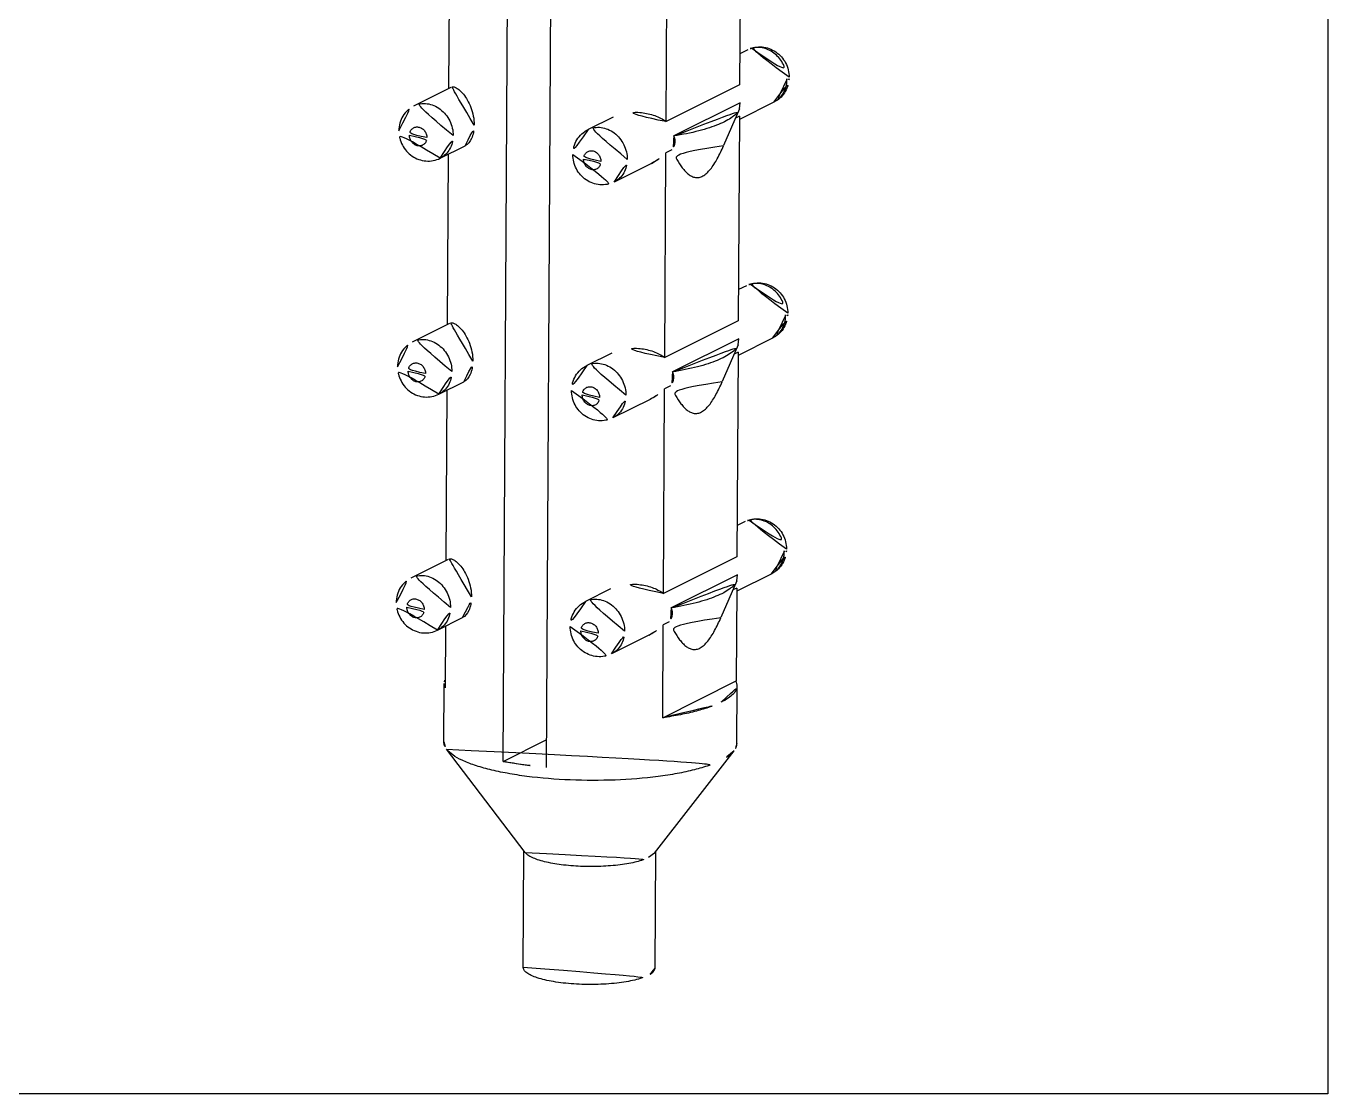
# Model space of a CAD drawing. Extents: x 16296675204 to 16296683393, y -37409618576 to -37409617244.
# Drawn here: x 16296675508.19 to 16296675534.85, y -37409617716.36 to -37409617694.49 of the extents above; entities that cross this region are included whole.
import ezdxf

# ---------------------------------------------------------------- set-up
doc = ezdxf.new("R2010")
doc.units = 0
doc.header["$LTSCALE"] = 10
doc.header["$MEASUREMENT"] = 0
doc.layers.get('0').update_dxf_attribs({"linetype": 'CONTINUOUS'})
doc.layers.add('02___PRT_ALL_AXES', color=7, linetype='CONTINUOUS')

msp = doc.modelspace()

# ---------------------------------------------------------------- linework, layer by layer
at = {"color": 7, "linetype": 'Continuous'}
for p, q in [((16296675517.961121, -37409617709.550987), (16296675518.12566, -37409617680.273857)), ((16296675518.85195, -37409617709.672691), (16296675519.016491, -37409617680.395554)), ((16296675522.816681, -37409617696.066643), (16296675521.460831, -37409617696.744377)), ((16296675522.80197, -37409617696.190086), (16296675522.47678, -37409617696.941467)), ((16296675522.801941, -37409617696.190262), (16296675522.816681, -37409617696.066643)), ((16296675522.801229, -37409617696.337227), (16296675522.720921, -37409617696.377373)), ((16296675521.414881, -37409617697.030197), (16296675521.2945, -37409617697.090378)), ((16296675522.78953, -37409617700.89785), (16296675521.43368, -37409617701.575577)), ((16296675522.77482, -37409617701.021309), (16296675522.449631, -37409617701.772682)), ((16296675522.77479, -37409617701.021477), (16296675522.78953, -37409617700.89785)), ((16296675522.77408, -37409617701.168442), (16296675522.693769, -37409617701.208588)), ((16296675521.38773, -37409617701.86142), (16296675521.267349, -37409617701.921593)), ((16296675522.762369, -37409617705.729057), (16296675521.406521, -37409617706.406792)), ((16296675522.747669, -37409617705.852524), (16296675522.42248, -37409617706.603897)), ((16296675522.747641, -37409617705.852676), (16296675522.762369, -37409617705.729057)), ((16296675522.746929, -37409617705.999649), (16296675522.666611, -37409617706.039787)), ((16296675521.36058, -37409617706.692627), (16296675521.2402, -37409617706.7528)), ((16296675516.75584, -37409617707.95694), (16296675516.775339, -37409617708.046219)), ((16296675521.229509, -37409617708.654694), (16296675522.73624, -37409617707.901543)), ((16296675522.755739, -37409617707.990822), (16296675522.73624, -37409617707.901543)), ((16296675517.961121, -37409617709.550987), (16296675518.85515, -37409617709.104111))]:
    msp.add_line(p, q, dxfattribs=at)
msp.add_lwpolyline([(16296675534.85187, -37409617716.359558), (16296675481.5355, -37409617716.359558), (16296675481.5355, -37409617634.019852), (16296675534.85187, -37409617634.019852)], close=True)
for centre, radius, start, end in [((16296675523.17157, -37409617695.378967), 0.447859, 105.0907784, 116.5407124), ((16296675523.14168, -37409617695.584587), 0.632541, 359.6900716, 3.3253834), ((16296675523.213409, -37409617695.538162), 0.604471, 354.7316924, 359.6765207), ((16296675523.144409, -37409617700.21019), 0.447859, 105.0907784, 116.5407124), ((16296675523.114531, -37409617700.415787), 0.632541, 359.6900716, 3.3253834), ((16296675523.18626, -37409617700.369377), 0.604471, 354.7316924, 359.6765207), ((16296675523.11726, -37409617705.041397), 0.447859, 105.0907784, 116.5407124), ((16296675523.087379, -37409617705.247009), 0.632541, 359.6900716, 3.3253834), ((16296675523.159109, -37409617705.200577), 0.604471, 354.7316924, 359.6765207)]:
    msp.add_arc(centre, radius, start, end, dxfattribs=at)
for points, knots in [([(16296675523.817869, -37409617695.54158), (16296675523.818159, -37409617695.490967), (16296675523.805969, -37409617695.38913), (16296675523.75161, -37409617695.245598), (16296675523.664511, -37409617695.119133), (16296675523.54974, -37409617695.017593), (16296675523.4137, -37409617694.947838), (16296675523.26465, -37409617694.915329), (16296675523.112619, -37409617694.923317), (16296675523.016251, -37409617694.95591), (16296675522.971451, -37409617694.97831)], [0, 0, 0, 0, 0.125412163, 0.251172451, 0.376846193, 0.502210914, 0.627115299, 0.751613101, 0.875868664, 1, 1, 1, 1]), ([(16296675523.05497, -37409617694.946564), (16296675523.09411, -37409617694.936012), (16296675523.176769, -37409617694.925323), (16296675523.302271, -37409617694.941643), (16296675523.424009, -37409617694.988777), (16296675523.573669, -37409617695.089653), (16296675523.717939, -37409617695.274223), (16296675523.76786, -37409617695.456444), (16296675523.773161, -37409617695.547897)], [0, 0, 0, 0, 0.114836293, 0.232872755, 0.355002748, 0.481207114, 0.740522847, 1, 1, 1, 1]), ([(16296675523.50798, -37409617696.051682), (16296675523.550699, -37409617696.030327), (16296675523.63096, -37409617695.976067), (16296675523.726049, -37409617695.866592), (16296675523.790569, -37409617695.73645), (16296675523.810921, -37409617695.641533), (16296675523.815331, -37409617695.593674)], [0, 0, 0, 0, 0.24938222, 0.499005027, 0.74905058, 1, 1, 1, 1]), ([(16296675523.77421, -37409617695.588013), (16296675523.773939, -37409617695.637207), (16296675523.761971, -37409617695.734222), (16296675523.708599, -37409617695.867943), (16296675523.623199, -37409617695.9785), (16296675523.548, -37409617696.031662), (16296675523.50798, -37409617696.051666)], [0, 0, 0, 0, 0.26305497, 0.516337838, 0.760764768, 1, 1, 1, 1]), ([(16296675515.82729, -37409617696.636627), (16296675515.827579, -37409617696.584221), (16296675515.84181, -37409617696.479134), (16296675515.90407, -37409617696.333237), (16296675516.00366, -37409617696.210091), (16296675516.09063, -37409617696.149803), (16296675516.13718, -37409617696.126534)], [0, 0, 0, 0, 0.250995241, 0.50113091, 0.750689667, 1, 1, 1, 1]), ([(16296675516.939951, -37409617696.736229), (16296675516.940241, -37409617696.684853), (16296675516.92804, -37409617696.580757), (16296675516.87472, -37409617696.432838), (16296675516.789709, -37409617696.300377), (16296675516.6786, -37409617696.192284), (16296675516.54854, -37409617696.11586), (16296675516.40798, -37409617696.076637), (16296675516.26652, -37409617696.077858), (16296675516.177691, -37409617696.106277), (16296675516.13719, -37409617696.126534)], [0, 0, 0, 0, 0.129451959, 0.261224906, 0.393027892, 0.522644409, 0.648310085, 0.769235401, 0.885888901, 1, 1, 1, 1]), ([(16296675521.460831, -37409617696.744377), (16296675521.631901, -37409617696.716507), (16296675521.87627, -37409617696.667976), (16296675522.17971, -37409617696.581062), (16296675522.36816, -37409617696.513168), (16296675522.526239, -37409617696.440369), (16296675522.65247, -37409617696.363312), (16296675522.745831, -37409617696.282608), (16296675522.788651, -37409617696.22081), (16296675522.80188, -37409617696.190262)], [0, 0, 0, 0, 0.349334638, 0.501144104, 0.635835368, 0.752632332, 0.851368115, 0.932906752, 1, 1, 1, 1]), ([(16296675516.401899, -37409617696.778381), (16296675516.40204, -37409617696.752739), (16296675516.39275, -37409617696.700684), (16296675516.35433, -37409617696.63237), (16296675516.296471, -37409617696.58152), (16296675516.226851, -37409617696.555992), (16296675516.15538, -37409617696.560928), (16296675516.094299, -37409617696.596893), (16296675516.05444, -37409617696.657051), (16296675516.0457, -37409617696.705231), (16296675516.045561, -37409617696.729713)], [0, 0, 0, 0, 0.13222119, 0.266287333, 0.39709956, 0.521213518, 0.638907507, 0.754510424, 0.873783701, 1, 1, 1, 1]), ([(16296675520.50329, -37409617697.223007), (16296675520.50358, -37409617697.171631), (16296675520.491381, -37409617697.067543), (16296675520.438061, -37409617696.919617), (16296675520.35305, -37409617696.787163), (16296675520.24194, -37409617696.679062), (16296675520.111879, -37409617696.602638), (16296675519.971319, -37409617696.563423), (16296675519.829861, -37409617696.564636), (16296675519.74103, -37409617696.593063), (16296675519.700529, -37409617696.613312)], [0, 0, 0, 0, 0.129451958, 0.261224906, 0.393027891, 0.522644409, 0.648310085, 0.769235401, 0.885888901, 1, 1, 1, 1]), ([(16296675516.673719, -37409617697.199898), (16296675516.62891, -37409617697.222298), (16296675516.532551, -37409617697.25489), (16296675516.380501, -37409617697.262878), (16296675516.23143, -37409617697.230362), (16296675516.095381, -37409617697.160591), (16296675515.98061, -37409617697.059029), (16296675515.89353, -37409617696.932564), (16296675515.83918, -37409617696.789047), (16296675515.827009, -37409617696.687233), (16296675515.82729, -37409617696.636627)], [0, 0, 0, 0, 0.124126653, 0.248392657, 0.372910641, 0.497833568, 0.623206885, 0.748876612, 0.874606125, 1, 1, 1, 1]), ([(16296675516.045561, -37409617696.729713), (16296675516.04542, -37409617696.755348), (16296675516.05471, -37409617696.807404), (16296675516.09314, -37409617696.875717), (16296675516.15099, -37409617696.926567), (16296675516.22061, -37409617696.952103), (16296675516.29208, -37409617696.947159), (16296675516.353161, -37409617696.911201), (16296675516.39303, -37409617696.851044), (16296675516.40176, -37409617696.802856), (16296675516.401899, -37409617696.778381)], [0, 0, 0, 0, 0.13222119, 0.266287333, 0.39709956, 0.521213518, 0.638907507, 0.754510424, 0.873783701, 1, 1, 1, 1]), ([(16296675516.67371, -37409617697.19989), (16296675516.713739, -37409617697.179878), (16296675516.78894, -37409617697.126717), (16296675516.87434, -37409617697.016159), (16296675516.92771, -37409617696.882439), (16296675516.939671, -37409617696.785439), (16296675516.939951, -37409617696.736229)], [0, 0, 0, 0, 0.239235232, 0.483662162, 0.73694503, 1, 1, 1, 1]), ([(16296675519.70052, -37409617696.613297), (16296675519.653971, -37409617696.636574), (16296675519.566999, -37409617696.696869), (16296675519.467409, -37409617696.820007), (16296675519.405149, -37409617696.965912), (16296675519.390921, -37409617697.070999), (16296675519.390631, -37409617697.123413)], [0, 0, 0, 0, 0.249297278, 0.498857891, 0.749003889, 1, 1, 1, 1]), ([(16296675521.460831, -37409617696.744377), (16296675521.47002, -37409617696.763847), (16296675521.484751, -37409617696.806877), (16296675521.48757, -37409617696.879768), (16296675521.464319, -37409617696.958008), (16296675521.43342, -37409617697.006523), (16296675521.414881, -37409617697.030197)], [0, 0, 0, 0, 0.211465199, 0.441327156, 0.704593952, 1, 1, 1, 1]), ([(16296675519.96524, -37409617697.26516), (16296675519.96538, -37409617697.239517), (16296675519.956091, -37409617697.187462), (16296675519.917669, -37409617697.119148), (16296675519.85981, -37409617697.068298), (16296675519.79019, -37409617697.04277), (16296675519.718719, -37409617697.047707), (16296675519.65764, -37409617697.083656), (16296675519.617781, -37409617697.143829), (16296675519.609039, -37409617697.192009), (16296675519.6089, -37409617697.216476)], [0, 0, 0, 0, 0.132221257, 0.26628734, 0.397099522, 0.521213448, 0.638907473, 0.75451043, 0.873783761, 1, 1, 1, 1]), ([(16296675522.47464, -37409617696.946426), (16296675522.436119, -37409617697.035507), (16296675522.37575, -37409617697.164337), (16296675522.28306, -37409617697.3228), (16296675522.211781, -37409617697.423813), (16296675522.13707, -37409617697.505836), (16296675522.059099, -37409617697.564659), (16296675521.978319, -37409617697.596237), (16296675521.898001, -37409617697.597481), (16296675521.82299, -37409617697.57222), (16296675521.753981, -37409617697.52713), (16296675521.6896, -37409617697.467041), (16296675521.606581, -37409617697.368294), (16296675521.5126, -37409617697.222198), (16296675521.447041, -37409617697.096428), (16296675521.414881, -37409617697.030197)], [0, 0, 0, 0, 0.173087809, 0.253248541, 0.327149648, 0.39319113, 0.450410232, 0.499910326, 0.545212741, 0.590633428, 0.638989322, 0.691185098, 0.747191114, 0.868708797, 1, 1, 1, 1]), ([(16296675519.390631, -37409617697.123413), (16296675519.390341, -37409617697.174011), (16296675519.402531, -37409617697.275864), (16296675519.45689, -37409617697.419388), (16296675519.543989, -37409617697.545853), (16296675519.65877, -37409617697.6474), (16296675519.7948, -37409617697.717148), (16296675519.94385, -37409617697.749657), (16296675520.095881, -37409617697.741669), (16296675520.192249, -37409617697.709084), (16296675520.237061, -37409617697.686684)], [0, 0, 0, 0, 0.125412162, 0.251172451, 0.376846193, 0.502210914, 0.627115299, 0.751613101, 0.875868664, 1, 1, 1, 1]), ([(16296675519.6089, -37409617697.216476), (16296675519.608761, -37409617697.242126), (16296675519.61805, -37409617697.294182), (16296675519.656481, -37409617697.362503), (16296675519.714331, -37409617697.413353), (16296675519.783951, -37409617697.438873), (16296675519.855419, -37409617697.433937), (16296675519.9165, -37409617697.39798), (16296675519.95636, -37409617697.337822), (16296675519.965099, -37409617697.289642), (16296675519.96524, -37409617697.26516)], [0, 0, 0, 0, 0.132221257, 0.26628734, 0.397099522, 0.521213448, 0.638907473, 0.75451043, 0.873783761, 1, 1, 1, 1]), ([(16296675520.237049, -37409617697.686668), (16296675520.277081, -37409617697.666656), (16296675520.35228, -37409617697.613487), (16296675520.437679, -37409617697.502937), (16296675520.491051, -37409617697.369217), (16296675520.50301, -37409617697.272217), (16296675520.50329, -37409617697.223007)], [0, 0, 0, 0, 0.239235232, 0.483662162, 0.73694503, 1, 1, 1, 1]), ([(16296675523.79072, -37409617700.372787), (16296675523.79101, -37409617700.322182), (16296675523.77882, -37409617700.220337), (16296675523.724461, -37409617700.076813), (16296675523.63736, -37409617699.95034), (16296675523.522579, -37409617699.848793), (16296675523.386551, -37409617699.779053), (16296675523.237499, -37409617699.746536), (16296675523.08547, -37409617699.754517), (16296675522.9891, -37409617699.787117), (16296675522.94429, -37409617699.809517)], [0, 0, 0, 0, 0.125412163, 0.251172451, 0.376846193, 0.502210914, 0.627115299, 0.751613101, 0.875868664, 1, 1, 1, 1]), ([(16296675523.027809, -37409617699.777771), (16296675523.066959, -37409617699.76722), (16296675523.149611, -37409617699.756531), (16296675523.27512, -37409617699.77285), (16296675523.39686, -37409617699.82), (16296675523.54652, -37409617699.92086), (16296675523.69079, -37409617700.105438), (16296675523.740709, -37409617700.287651), (16296675523.74601, -37409617700.379097)], [0, 0, 0, 0, 0.114836293, 0.232872755, 0.355002748, 0.481207114, 0.740522847, 1, 1, 1, 1]), ([(16296675523.480829, -37409617700.882889), (16296675523.52355, -37409617700.861526), (16296675523.603809, -37409617700.807281), (16296675523.6989, -37409617700.6978), (16296675523.76342, -37409617700.567673), (16296675523.78377, -37409617700.47274), (16296675523.788179, -37409617700.424873)], [0, 0, 0, 0, 0.24938222, 0.499005027, 0.74905058, 1, 1, 1, 1]), ([(16296675523.747061, -37409617700.41922), (16296675523.74679, -37409617700.46843), (16296675523.734819, -37409617700.56543), (16296675523.68145, -37409617700.69915), (16296675523.59605, -37409617700.809708), (16296675523.520849, -37409617700.862869), (16296675523.480829, -37409617700.882881)], [0, 0, 0, 0, 0.26305497, 0.516337838, 0.760764768, 1, 1, 1, 1]), ([(16296675515.80014, -37409617701.467827), (16296675515.80043, -37409617701.415443), (16296675515.814659, -37409617701.310341), (16296675515.876921, -37409617701.164436), (16296675515.976509, -37409617701.041313), (16296675516.063471, -37409617700.98101), (16296675516.110029, -37409617700.957733)], [0, 0, 0, 0, 0.250995241, 0.50113091, 0.750689667, 1, 1, 1, 1]), ([(16296675516.9128, -37409617701.567436), (16296675516.91309, -37409617701.516068), (16296675516.90089, -37409617701.411972), (16296675516.84757, -37409617701.264053), (16296675516.76256, -37409617701.131592), (16296675516.651449, -37409617701.023499), (16296675516.521391, -37409617700.947067), (16296675516.380831, -37409617700.907837), (16296675516.23937, -37409617700.909073), (16296675516.150539, -37409617700.937492), (16296675516.110029, -37409617700.957741)], [0, 0, 0, 0, 0.129451959, 0.261224906, 0.393027892, 0.522644409, 0.648310085, 0.769235401, 0.885888901, 1, 1, 1, 1]), ([(16296675521.43368, -37409617701.575577), (16296675521.60475, -37409617701.547729), (16296675521.849119, -37409617701.499191), (16296675522.152559, -37409617701.41227), (16296675522.341009, -37409617701.344383), (16296675522.49909, -37409617701.271584), (16296675522.62532, -37409617701.194527), (16296675522.718679, -37409617701.113823), (16296675522.761499, -37409617701.052017), (16296675522.774719, -37409617701.021469)], [0, 0, 0, 0, 0.349334638, 0.501144104, 0.635835368, 0.752632332, 0.851368115, 0.932906752, 1, 1, 1, 1]), ([(16296675516.64657, -37409617702.031113), (16296675516.601761, -37409617702.053497), (16296675516.50539, -37409617702.086098), (16296675516.35335, -37409617702.094093), (16296675516.204281, -37409617702.061569), (16296675516.06823, -37409617701.991798), (16296675515.953461, -37409617701.890244), (16296675515.866381, -37409617701.763771), (16296675515.812031, -37409617701.620262), (16296675515.79985, -37409617701.518433), (16296675515.80014, -37409617701.467827)], [0, 0, 0, 0, 0.124126653, 0.248392657, 0.372910641, 0.497833568, 0.623206885, 0.748876612, 0.874606125, 1, 1, 1, 1]), ([(16296675516.01841, -37409617701.560921), (16296675516.01827, -37409617701.586563), (16296675516.027559, -37409617701.638618), (16296675516.06599, -37409617701.706932), (16296675516.12384, -37409617701.757767), (16296675516.19346, -37409617701.78331), (16296675516.264931, -37409617701.778374), (16296675516.32601, -37409617701.742416), (16296675516.36587, -37409617701.682251), (16296675516.374611, -37409617701.634071), (16296675516.37475, -37409617701.609596)], [0, 0, 0, 0, 0.13222119, 0.266287333, 0.39709956, 0.521213518, 0.638907507, 0.754510424, 0.873783701, 1, 1, 1, 1]), ([(16296675516.37475, -37409617701.609596), (16296675516.374889, -37409617701.583946), (16296675516.365601, -37409617701.531891), (16296675516.327181, -37409617701.463577), (16296675516.26932, -37409617701.412727), (16296675516.199699, -37409617701.387199), (16296675516.128229, -37409617701.392143), (16296675516.06715, -37409617701.428101), (16296675516.02729, -37409617701.488258), (16296675516.018551, -37409617701.536438), (16296675516.01841, -37409617701.560921)], [0, 0, 0, 0, 0.13222119, 0.266287333, 0.39709956, 0.521213518, 0.638907507, 0.754510424, 0.873783701, 1, 1, 1, 1]), ([(16296675516.646561, -37409617702.031113), (16296675516.68659, -37409617702.011093), (16296675516.761789, -37409617701.957916), (16296675516.847191, -37409617701.847366), (16296675516.90056, -37409617701.713654), (16296675516.912519, -37409617701.616653), (16296675516.9128, -37409617701.567436)], [0, 0, 0, 0, 0.239235232, 0.483662162, 0.73694503, 1, 1, 1, 1]), ([(16296675519.67337, -37409617701.444511), (16296675519.62682, -37409617701.467781), (16296675519.53985, -37409617701.528084), (16296675519.44026, -37409617701.651222), (16296675519.378, -37409617701.797119), (16296675519.36377, -37409617701.902206), (16296675519.36348, -37409617701.954613)], [0, 0, 0, 0, 0.249297278, 0.498857891, 0.749003889, 1, 1, 1, 1]), ([(16296675520.476139, -37409617702.054207), (16296675520.476431, -37409617702.002853), (16296675520.46423, -37409617701.89875), (16296675520.41091, -37409617701.750816), (16296675520.325899, -37409617701.61837), (16296675520.21479, -37409617701.510277), (16296675520.08473, -37409617701.433853), (16296675519.94417, -37409617701.394623), (16296675519.80271, -37409617701.395851), (16296675519.713881, -37409617701.424271), (16296675519.67337, -37409617701.444519)], [0, 0, 0, 0, 0.129451958, 0.261224906, 0.393027891, 0.522644409, 0.648310085, 0.769235401, 0.885888901, 1, 1, 1, 1]), ([(16296675521.43368, -37409617701.575577), (16296675521.442869, -37409617701.595047), (16296675521.4576, -37409617701.6381), (16296675521.460421, -37409617701.710983), (16296675521.43717, -37409617701.789223), (16296675521.406269, -37409617701.83773), (16296675521.38773, -37409617701.86142)], [0, 0, 0, 0, 0.211465199, 0.441327156, 0.704593952, 1, 1, 1, 1]), ([(16296675519.938089, -37409617702.096367), (16296675519.938231, -37409617702.070732), (16296675519.92894, -37409617702.018669), (16296675519.890511, -37409617701.950363), (16296675519.832661, -37409617701.899513), (16296675519.763041, -37409617701.873978), (16296675519.69157, -37409617701.878906), (16296675519.630489, -37409617701.914879), (16296675519.59063, -37409617701.975037), (16296675519.58189, -37409617702.023216), (16296675519.581751, -37409617702.047691)], [0, 0, 0, 0, 0.132221257, 0.26628734, 0.397099522, 0.521213448, 0.638907473, 0.75451043, 0.873783761, 1, 1, 1, 1]), ([(16296675522.447491, -37409617701.777649), (16296675522.40897, -37409617701.866722), (16296675522.3486, -37409617701.99556), (16296675522.255911, -37409617702.154007), (16296675522.184629, -37409617702.255013), (16296675522.109921, -37409617702.337059), (16296675522.03195, -37409617702.395866), (16296675521.95117, -37409617702.42746), (16296675521.87085, -37409617702.428703), (16296675521.795839, -37409617702.403427), (16296675521.72683, -37409617702.358353), (16296675521.662451, -37409617702.298248), (16296675521.57943, -37409617702.199493), (16296675521.485451, -37409617702.053413), (16296675521.419889, -37409617701.927643), (16296675521.38773, -37409617701.86142)], [0, 0, 0, 0, 0.173087809, 0.253248541, 0.327149648, 0.39319113, 0.450410232, 0.499910326, 0.545212741, 0.590633428, 0.638989322, 0.691185098, 0.747191114, 0.868708797, 1, 1, 1, 1]), ([(16296675519.36348, -37409617701.954613), (16296675519.36319, -37409617702.005219), (16296675519.37538, -37409617702.107063), (16296675519.429741, -37409617702.250603), (16296675519.51684, -37409617702.37706), (16296675519.631611, -37409617702.478607), (16296675519.767651, -37409617702.548363), (16296675519.9167, -37409617702.580856), (16296675520.068729, -37409617702.572884), (16296675520.1651, -37409617702.540283), (16296675520.209909, -37409617702.517891)], [0, 0, 0, 0, 0.125412162, 0.251172451, 0.376846193, 0.502210914, 0.627115299, 0.751613101, 0.875868664, 1, 1, 1, 1]), ([(16296675519.581751, -37409617702.047691), (16296675519.58161, -37409617702.073341), (16296675519.5909, -37409617702.125397), (16296675519.62933, -37409617702.19371), (16296675519.68718, -37409617702.244553), (16296675519.7568, -37409617702.270088), (16296675519.82827, -37409617702.265152), (16296675519.889351, -37409617702.229187), (16296675519.929211, -37409617702.169029), (16296675519.93795, -37409617702.12085), (16296675519.938089, -37409617702.096367)], [0, 0, 0, 0, 0.132221257, 0.26628734, 0.397099522, 0.521213448, 0.638907473, 0.75451043, 0.873783761, 1, 1, 1, 1]), ([(16296675520.2099, -37409617702.517883), (16296675520.249929, -37409617702.497864), (16296675520.325121, -37409617702.444702), (16296675520.41053, -37409617702.334137), (16296675520.4639, -37409617702.200432), (16296675520.475861, -37409617702.103416), (16296675520.476139, -37409617702.054207)], [0, 0, 0, 0, 0.239235232, 0.483662162, 0.73694503, 1, 1, 1, 1]), ([(16296675523.763571, -37409617705.204002), (16296675523.763849, -37409617705.153389), (16296675523.751671, -37409617705.051552), (16296675523.697309, -37409617704.90802), (16296675523.61021, -37409617704.781563), (16296675523.49543, -37409617704.680008), (16296675523.3594, -37409617704.61026), (16296675523.21035, -37409617704.577751), (16296675523.058319, -37409617704.585739), (16296675522.96195, -37409617704.618332), (16296675522.917139, -37409617704.640717)], [0, 0, 0, 0, 0.125412163, 0.251172451, 0.376846193, 0.502210914, 0.627115299, 0.751613101, 0.875868664, 1, 1, 1, 1]), ([(16296675523.00066, -37409617704.608994), (16296675523.03981, -37409617704.598427), (16296675523.122459, -37409617704.587738), (16296675523.247971, -37409617704.604057), (16296675523.369711, -37409617704.651207), (16296675523.51936, -37409617704.752068), (16296675523.663639, -37409617704.936653), (16296675523.71356, -37409617705.118858), (16296675523.718849, -37409617705.210312)], [0, 0, 0, 0, 0.114836293, 0.232872755, 0.355002748, 0.481207114, 0.740522847, 1, 1, 1, 1]), ([(16296675523.45368, -37409617705.714104), (16296675523.496401, -37409617705.692741), (16296675523.57666, -37409617705.638496), (16296675523.671749, -37409617705.529007), (16296675523.736271, -37409617705.398872), (16296675523.756611, -37409617705.303947), (16296675523.76103, -37409617705.256088)], [0, 0, 0, 0, 0.24938222, 0.499005027, 0.74905058, 1, 1, 1, 1]), ([(16296675523.71991, -37409617705.250427), (16296675523.719641, -37409617705.299637), (16296675523.70767, -37409617705.396637), (16296675523.654301, -37409617705.530357), (16296675523.568899, -37409617705.640907), (16296675523.4937, -37409617705.694077), (16296675523.453671, -37409617705.714104)], [0, 0, 0, 0, 0.26305497, 0.516337838, 0.760764768, 1, 1, 1, 1]), ([(16296675515.772989, -37409617706.299049), (16296675515.773279, -37409617706.246643), (16296675515.78751, -37409617706.141563), (16296675515.84977, -37409617705.995659), (16296675515.94935, -37409617705.872513), (16296675516.03632, -37409617705.812218), (16296675516.08288, -37409617705.788948)], [0, 0, 0, 0, 0.250995241, 0.50113091, 0.750689667, 1, 1, 1, 1]), ([(16296675516.885651, -37409617706.398651), (16296675516.885941, -37409617706.347267), (16296675516.873739, -37409617706.243179), (16296675516.820419, -37409617706.095261), (16296675516.735411, -37409617705.962807), (16296675516.6243, -37409617705.854713), (16296675516.49424, -37409617705.778282), (16296675516.35368, -37409617705.739052), (16296675516.212219, -37409617705.74028), (16296675516.12339, -37409617705.7687), (16296675516.08288, -37409617705.788963)], [0, 0, 0, 0, 0.129451959, 0.261224906, 0.393027892, 0.522644409, 0.648310085, 0.769235401, 0.885888901, 1, 1, 1, 1]), ([(16296675521.406521, -37409617706.406792), (16296675521.5776, -37409617706.378937), (16296675521.82197, -37409617706.330399), (16296675522.12541, -37409617706.243477), (16296675522.31386, -37409617706.175591), (16296675522.471939, -37409617706.102791), (16296675522.598169, -37409617706.025726), (16296675522.691521, -37409617705.94503), (16296675522.734341, -37409617705.883232), (16296675522.74757, -37409617705.852676)], [0, 0, 0, 0, 0.349334638, 0.501144104, 0.635835368, 0.752632332, 0.851368115, 0.932906752, 1, 1, 1, 1]), ([(16296675516.619419, -37409617706.86232), (16296675516.57461, -37409617706.884712), (16296675516.478239, -37409617706.917313), (16296675516.3262, -37409617706.925301), (16296675516.17713, -37409617706.892776), (16296675516.04108, -37409617706.823013), (16296675515.92631, -37409617706.721451), (16296675515.83923, -37409617706.594994), (16296675515.78488, -37409617706.451469), (16296675515.772699, -37409617706.349648), (16296675515.772989, -37409617706.299049)], [0, 0, 0, 0, 0.124126653, 0.248392657, 0.372910641, 0.497833568, 0.623206885, 0.748876612, 0.874606125, 1, 1, 1, 1]), ([(16296675515.991261, -37409617706.392128), (16296675515.991119, -37409617706.41777), (16296675516.00041, -37409617706.469833), (16296675516.038839, -37409617706.538147), (16296675516.096689, -37409617706.588989), (16296675516.166309, -37409617706.614517), (16296675516.23778, -37409617706.609581), (16296675516.298861, -37409617706.573624), (16296675516.33872, -37409617706.513458), (16296675516.34746, -37409617706.465286), (16296675516.347601, -37409617706.440804)], [0, 0, 0, 0, 0.13222119, 0.266287333, 0.39709956, 0.521213518, 0.638907507, 0.754510424, 0.873783701, 1, 1, 1, 1]), ([(16296675516.347601, -37409617706.440804), (16296675516.34774, -37409617706.415161), (16296675516.338449, -37409617706.363113), (16296675516.30002, -37409617706.294777), (16296675516.24217, -37409617706.243942), (16296675516.17255, -37409617706.218407), (16296675516.10108, -37409617706.223351), (16296675516.040001, -37409617706.259308), (16296675516.000139, -37409617706.319473), (16296675515.9914, -37409617706.367653), (16296675515.991261, -37409617706.392128)], [0, 0, 0, 0, 0.13222119, 0.266287333, 0.39709956, 0.521213518, 0.638907507, 0.754510424, 0.873783701, 1, 1, 1, 1]), ([(16296675519.646219, -37409617706.275726), (16296675519.599661, -37409617706.299004), (16296675519.512699, -37409617706.359291), (16296675519.413111, -37409617706.48243), (16296675519.350849, -37409617706.628326), (16296675519.33662, -37409617706.733421), (16296675519.33633, -37409617706.785828)], [0, 0, 0, 0, 0.249297278, 0.498857891, 0.749003889, 1, 1, 1, 1]), ([(16296675520.44899, -37409617706.885429), (16296675520.44928, -37409617706.834053), (16296675520.437071, -37409617706.729958), (16296675520.38376, -37409617706.582039), (16296675520.29875, -37409617706.449577), (16296675520.187639, -37409617706.341476), (16296675520.057581, -37409617706.26506), (16296675519.917021, -37409617706.22583), (16296675519.775551, -37409617706.227058), (16296675519.686729, -37409617706.255478), (16296675519.646219, -37409617706.275726)], [0, 0, 0, 0, 0.129451958, 0.261224906, 0.393027891, 0.522644409, 0.648310085, 0.769235401, 0.885888901, 1, 1, 1, 1]), ([(16296675521.406521, -37409617706.406792), (16296675521.41572, -37409617706.42627), (16296675521.43045, -37409617706.469307), (16296675521.43327, -37409617706.542191), (16296675521.410021, -37409617706.62043), (16296675521.37912, -37409617706.668938), (16296675521.36058, -37409617706.692627)], [0, 0, 0, 0, 0.211465199, 0.441327156, 0.704593952, 1, 1, 1, 1]), ([(16296675516.61941, -37409617706.862312), (16296675516.659439, -37409617706.8423), (16296675516.734631, -37409617706.789139), (16296675516.82004, -37409617706.678574), (16296675516.873409, -37409617706.544861), (16296675516.88537, -37409617706.447853), (16296675516.885651, -37409617706.398651)], [0, 0, 0, 0, 0.239235232, 0.483662162, 0.73694503, 1, 1, 1, 1]), ([(16296675522.42034, -37409617706.608856), (16296675522.381821, -37409617706.697937), (16296675522.321449, -37409617706.826767), (16296675522.22876, -37409617706.985222), (16296675522.15748, -37409617707.086227), (16296675522.082769, -37409617707.168266), (16296675522.004801, -37409617707.227081), (16296675521.924021, -37409617707.258667), (16296675521.8437, -37409617707.259903), (16296675521.768681, -37409617707.234642), (16296675521.69968, -37409617707.189552), (16296675521.6353, -37409617707.129463), (16296675521.552271, -37409617707.030708), (16296675521.4583, -37409617706.884621), (16296675521.39274, -37409617706.75885), (16296675521.36058, -37409617706.692627)], [0, 0, 0, 0, 0.173087809, 0.253248541, 0.327149648, 0.39319113, 0.450410232, 0.499910326, 0.545212741, 0.590633428, 0.638989322, 0.691185098, 0.747191114, 0.868708797, 1, 1, 1, 1]), ([(16296675519.33633, -37409617706.785828), (16296675519.33604, -37409617706.836433), (16296675519.34823, -37409617706.938271), (16296675519.40259, -37409617707.08181), (16296675519.489691, -37409617707.208267), (16296675519.60446, -37409617707.309807), (16296675519.740499, -37409617707.37957), (16296675519.889549, -37409617707.412079), (16296675520.04158, -37409617707.404083), (16296675520.137951, -37409617707.371498), (16296675520.182751, -37409617707.349098)], [0, 0, 0, 0, 0.125412162, 0.251172451, 0.376846193, 0.502210914, 0.627115299, 0.751613101, 0.875868664, 1, 1, 1, 1]), ([(16296675519.5546, -37409617706.878906), (16296675519.554461, -37409617706.904549), (16296675519.563749, -37409617706.956596), (16296675519.602171, -37409617707.024933), (16296675519.66003, -37409617707.075768), (16296675519.72965, -37409617707.101303), (16296675519.801121, -37409617707.096359), (16296675519.8622, -37409617707.060402), (16296675519.90206, -37409617707.000237), (16296675519.910801, -37409617706.952057), (16296675519.910931, -37409617706.927582)], [0, 0, 0, 0, 0.132221257, 0.26628734, 0.397099522, 0.521213448, 0.638907473, 0.75451043, 0.873783761, 1, 1, 1, 1]), ([(16296675519.910931, -37409617706.927582), (16296675519.911079, -37409617706.901939), (16296675519.901791, -37409617706.849876), (16296675519.863359, -37409617706.781563), (16296675519.80551, -37409617706.730721), (16296675519.735889, -37409617706.705193), (16296675519.664419, -37409617706.710129), (16296675519.60334, -37409617706.746094), (16296675519.563471, -37409617706.806252), (16296675519.554741, -37409617706.854424), (16296675519.5546, -37409617706.878906)], [0, 0, 0, 0, 0.132221257, 0.26628734, 0.397099522, 0.521213448, 0.638907473, 0.75451043, 0.873783761, 1, 1, 1, 1]), ([(16296675520.182751, -37409617707.349091), (16296675520.22278, -37409617707.329079), (16296675520.29797, -37409617707.275917), (16296675520.383381, -37409617707.165352), (16296675520.436741, -37409617707.031639), (16296675520.448709, -37409617706.934631), (16296675520.44899, -37409617706.885429)], [0, 0, 0, 0, 0.239235232, 0.483662162, 0.73694503, 1, 1, 1, 1]), ([(16296675516.768511, -37409617707.887253), (16296675516.76646, -37409617707.892967), (16296675516.759319, -37409617707.91555), (16296675516.755939, -37409617707.939339), (16296675516.75584, -37409617707.95694)], [0, 0, 0, 0, 0.256459594, 1, 1, 1, 1]), ([(16296675522.428289, -37409617708.338966), (16296675522.47707, -37409617708.314583), (16296675522.56373, -37409617708.265556), (16296675522.6698, -37409617708.180069), (16296675522.73819, -37409617708.089333), (16296675522.75556, -37409617708.021797), (16296675522.755739, -37409617707.990822)], [0, 0, 0, 0, 0.327708956, 0.596202456, 0.81381354, 1, 1, 1, 1]), ([(16296675521.229509, -37409617708.654694), (16296675521.35181, -37409617708.637573), (16296675521.58379, -37409617708.599609), (16296675521.908541, -37409617708.527237), (16296675522.187759, -37409617708.443649), (16296675522.35475, -37409617708.375717), (16296675522.428289, -37409617708.338966)], [0, 0, 0, 0, 0.297779508, 0.566554725, 0.801727028, 1, 1, 1, 1]), ([(16296675517.961121, -37409617709.550987), (16296675518.102449, -37409617709.578789), (16296675518.39859, -37409617709.626846), (16296675518.69676, -37409617709.659317), (16296675518.85195, -37409617709.672691)], [0, 0, 0, 0, 0.480442195, 1, 1, 1, 1])]:
    msp.add_open_spline(points, degree=3, knots=knots, dxfattribs=at)
at = {"layer": '02___PRT_ALL_AXES', "color": 7, "linetype": 'Continuous'}
for p, q in [((16296675522.828381, -37409617691.50602), (16296675522.804831, -37409617695.696297)), ((16296675516.863899, -37409617692.287193), (16296675516.844311, -37409617695.773064)), ((16296675521.298109, -37409617696.449448), (16296675521.321659, -37409617692.259171)), ((16296675522.971451, -37409617694.97831), (16296675522.808411, -37409617695.059799)), ((16296675516.13718, -37409617696.126534), (16296675516.899969, -37409617695.745239)), ((16296675522.804831, -37409617695.696297), (16296675521.298109, -37409617696.449448)), ((16296675523.50798, -37409617696.051682), (16296675522.80085, -37409617696.405144)), ((16296675520.213091, -37409617696.357094), (16296675519.70052, -37409617696.613297)), ((16296675522.801229, -37409617696.337227), (16296675522.777679, -37409617700.527512)), ((16296675516.673719, -37409617697.199898), (16296675517.186411, -37409617696.943626)), ((16296675521.27096, -37409617701.280647), (16296675521.2945, -37409617697.090378)), ((16296675516.83675, -37409617697.118401), (16296675516.81716, -37409617700.604271)), ((16296675520.99983, -37409617697.305397), (16296675520.237061, -37409617697.686684)), ((16296675522.94429, -37409617699.809517), (16296675522.78126, -37409617699.891006)), ((16296675522.777679, -37409617700.527512), (16296675521.27096, -37409617701.280647)), ((16296675516.110029, -37409617700.957733), (16296675516.87281, -37409617700.576447)), ((16296675523.480829, -37409617700.882889), (16296675522.773701, -37409617701.236359)), ((16296675520.18593, -37409617701.188301), (16296675519.67337, -37409617701.444511)), ((16296675522.77408, -37409617701.168442), (16296675522.75053, -37409617705.358719)), ((16296675516.64657, -37409617702.031113), (16296675517.15926, -37409617701.774834)), ((16296675516.809601, -37409617701.949623), (16296675516.79001, -37409617705.435478)), ((16296675520.972679, -37409617702.136597), (16296675520.209909, -37409617702.517891)), ((16296675521.243799, -37409617706.11187), (16296675521.267349, -37409617701.921593)), ((16296675522.917139, -37409617704.640717), (16296675522.75411, -37409617704.722221)), ((16296675522.75053, -37409617705.358719), (16296675521.243799, -37409617706.11187)), ((16296675516.08288, -37409617705.788948), (16296675516.845659, -37409617705.407661)), ((16296675523.45368, -37409617705.714104), (16296675522.74655, -37409617706.067574)), ((16296675520.158779, -37409617706.019524), (16296675519.646219, -37409617706.275726)), ((16296675522.746929, -37409617705.999649), (16296675522.73624, -37409617707.901543)), ((16296675516.619419, -37409617706.86232), (16296675517.132099, -37409617706.606049)), ((16296675516.78245, -37409617706.780823), (16296675516.775339, -37409617708.046219)), ((16296675520.94553, -37409617706.967819), (16296675520.182751, -37409617707.349098)), ((16296675521.229509, -37409617708.654694), (16296675521.2402, -37409617706.7528)), ((16296675516.74913, -37409617709.149963), (16296675516.75584, -37409617707.957024)), ((16296675522.749041, -37409617709.18367), (16296675522.755739, -37409617707.990738)), ((16296675518.412121, -37409617711.415802), (16296675516.80538, -37409617709.300308)), ((16296675521.06069, -37409617711.430687), (16296675522.691099, -37409617709.333382)), ((16296675518.37323, -37409617713.763748), (16296675518.38661, -37409617711.382233)), ((16296675521.06069, -37409617711.430687), (16296675520.939409, -37409617711.520012)), ((16296675521.073191, -37409617713.778923), (16296675521.086571, -37409617711.397392))]:
    msp.add_line(p, q, dxfattribs=at)
for points, knots in [([(16296675517.370029, -37409617696.521248), (16296675517.37038, -37409617696.45916), (16296675517.357759, -37409617696.335228), (16296675517.30761, -37409617696.161819), (16296675517.236731, -37409617696.012016), (16296675517.157591, -37409617695.894493), (16296675517.08041, -37409617695.811127), (16296675517.018351, -37409617695.764618), (16296675516.97401, -37409617695.744476), (16296675516.94626, -37409617695.737572), (16296675516.921209, -37409617695.737411), (16296675516.90616, -37409617695.742088), (16296675516.89958, -37409617695.745438)], [0, 0, 0, 0, 0.188908674, 0.376073293, 0.54675457, 0.691061789, 0.805447283, 0.891159386, 0.924666629, 0.953027635, 0.977533432, 1, 1, 1, 1]), ([(16296675521.298109, -37409617696.449448), (16296675521.22934, -37409617696.395218), (16296675521.107389, -37409617696.334457), (16296675520.93388, -37409617696.284943), (16296675520.648479, -37409617696.238197), (16296675520.388121, -37409617696.269661), (16296675520.211929, -37409617696.357681)], [0, 0, 0, 0, 0.232176021, 0.353206422, 0.477864579, 1, 1, 1, 1]), ([(16296675517.184759, -37409617696.944443), (16296675517.242889, -37409617696.915443), (16296675517.31399, -37409617696.819199), (16296675517.360649, -37409617696.667213), (16296675517.369749, -37409617696.571762), (16296675517.370029, -37409617696.521248)], [0, 0, 0, 0, 0.406664804, 0.683745555, 1, 1, 1, 1]), ([(16296675521.00139, -37409617697.304619), (16296675521.028419, -37409617697.291054), (16296675521.13464, -37409617697.23243), (16296675521.23196, -37409617697.156616), (16296675521.2945, -37409617697.090378)], [0, 0, 0, 0, 0.249256891, 1, 1, 1, 1]), ([(16296675517.34288, -37409617701.352463), (16296675517.343229, -37409617701.290367), (16296675517.33061, -37409617701.166443), (16296675517.280451, -37409617700.993027), (16296675517.209579, -37409617700.843231), (16296675517.13044, -37409617700.725693), (16296675517.053261, -37409617700.642326), (16296675516.991199, -37409617700.595833), (16296675516.946859, -37409617700.575691), (16296675516.919109, -37409617700.568787), (16296675516.89406, -37409617700.568619), (16296675516.879009, -37409617700.573303), (16296675516.872431, -37409617700.576637)], [0, 0, 0, 0, 0.188908674, 0.376073293, 0.54675457, 0.691061789, 0.805447283, 0.891159386, 0.924666629, 0.953027635, 0.977533432, 1, 1, 1, 1]), ([(16296675521.27096, -37409617701.280647), (16296675521.202181, -37409617701.226433), (16296675521.08024, -37409617701.165657), (16296675520.906731, -37409617701.116158), (16296675520.62133, -37409617701.069397), (16296675520.36097, -37409617701.100883), (16296675520.18478, -37409617701.188889)], [0, 0, 0, 0, 0.232176021, 0.353206422, 0.477864579, 1, 1, 1, 1]), ([(16296675517.15761, -37409617701.77565), (16296675517.215731, -37409617701.746651), (16296675517.28684, -37409617701.650414), (16296675517.3335, -37409617701.498428), (16296675517.3426, -37409617701.402969), (16296675517.34288, -37409617701.352463)], [0, 0, 0, 0, 0.406664804, 0.683745555, 1, 1, 1, 1]), ([(16296675520.974239, -37409617702.135834), (16296675521.00127, -37409617702.122261), (16296675521.107491, -37409617702.063637), (16296675521.204809, -37409617701.987823), (16296675521.267349, -37409617701.921593)], [0, 0, 0, 0, 0.249256891, 1, 1, 1, 1]), ([(16296675517.315729, -37409617706.18367), (16296675517.31608, -37409617706.121582), (16296675517.303459, -37409617705.99765), (16296675517.2533, -37409617705.824242), (16296675517.18243, -37409617705.674454), (16296675517.103291, -37409617705.5569), (16296675517.02611, -37409617705.473549), (16296675516.96405, -37409617705.42704), (16296675516.919701, -37409617705.406914), (16296675516.89196, -37409617705.399986), (16296675516.866911, -37409617705.399834), (16296675516.85186, -37409617705.40451), (16296675516.84528, -37409617705.407852)], [0, 0, 0, 0, 0.188908674, 0.376073293, 0.54675457, 0.691061789, 0.805447283, 0.891159386, 0.924666629, 0.953027635, 0.977533432, 1, 1, 1, 1]), ([(16296675521.243799, -37409617706.11187), (16296675521.17503, -37409617706.05764), (16296675521.053089, -37409617705.99688), (16296675520.87958, -37409617705.947357), (16296675520.594179, -37409617705.900612), (16296675520.33382, -37409617705.932083), (16296675520.157631, -37409617706.020103)], [0, 0, 0, 0, 0.232176021, 0.353206422, 0.477864579, 1, 1, 1, 1]), ([(16296675517.130461, -37409617706.606857), (16296675517.18858, -37409617706.577858), (16296675517.259689, -37409617706.481621), (16296675517.306351, -37409617706.329643), (16296675517.315439, -37409617706.234177), (16296675517.315729, -37409617706.18367)], [0, 0, 0, 0, 0.406664804, 0.683745555, 1, 1, 1, 1]), ([(16296675520.947081, -37409617706.967041), (16296675520.974119, -37409617706.953484), (16296675521.080339, -37409617706.894852), (16296675521.17766, -37409617706.819038), (16296675521.2402, -37409617706.7528)], [0, 0, 0, 0, 0.249256891, 1, 1, 1, 1]), ([(16296675516.749149, -37409617709.149963), (16296675516.74901, -37409617709.175529), (16296675516.759741, -37409617709.230171), (16296675516.788031, -37409617709.277473), (16296675516.80538, -37409617709.300308)], [0, 0, 0, 0, 0.47136823, 1, 1, 1, 1]), ([(16296675516.80538, -37409617709.300308), (16296675516.83963, -37409617709.345383), (16296675516.940161, -37409617709.431877), (16296675517.135099, -37409617709.538223), (16296675517.390341, -37409617709.636757), (16296675517.700569, -37409617709.724709), (16296675518.059179, -37409617709.800102), (16296675518.607361, -37409617709.883629), (16296675519.345711, -37409617709.942207), (16296675520.243839, -37409617709.943382), (16296675520.976789, -37409617709.886726), (16296675521.516279, -37409617709.804268), (16296675521.86561, -37409617709.729797), (16296675522.16493, -37409617709.642616), (16296675522.343451, -37409617709.570953), (16296675522.421591, -37409617709.531898)], [0, 0, 0, 0, 0.029343938, 0.067510224, 0.114827429, 0.170807058, 0.234496415, 0.30462986, 0.458096793, 0.617852862, 0.769746917, 0.838555187, 0.90060718, 0.954725156, 1, 1, 1, 1]), ([(16296675522.691111, -37409617709.333382), (16296675522.660721, -37409617709.372467), (16296675522.575279, -37409617709.447823), (16296675522.47768, -37409617709.50386), (16296675522.421591, -37409617709.531898)], [0, 0, 0, 0, 0.441197182, 1, 1, 1, 1]), ([(16296675522.74902, -37409617709.18367), (16296675522.74889, -37409617709.209244), (16296675522.737551, -37409617709.263771), (16296675522.70871, -37409617709.310738), (16296675522.691111, -37409617709.333382)], [0, 0, 0, 0, 0.471340111, 1, 1, 1, 1]), ([(16296675518.41214, -37409617711.415802), (16296675518.42754, -37409617711.436089), (16296675518.472771, -37409617711.475021), (16296675518.560499, -37409617711.522873), (16296675518.67535, -37409617711.567207), (16296675518.87356, -37409617711.623322), (16296675519.168011, -37409617711.673767), (16296675519.55522, -37409617711.704697), (16296675519.95944, -37409617711.705177), (16296675520.28924, -37409617711.67968), (16296675520.532021, -37409617711.642593), (16296675520.68923, -37409617711.609093), (16296675520.823919, -37409617711.569817), (16296675520.904261, -37409617711.537582), (16296675520.939409, -37409617711.520012)], [0, 0, 0, 0, 0.029341703, 0.067511438, 0.114831811, 0.170813802, 0.304588886, 0.458066112, 0.617829896, 0.769734198, 0.838539762, 0.900600027, 0.954737188, 1, 1, 1, 1]), ([(16296675518.37323, -37409617713.763847), (16296675518.37318, -37409617713.773643), (16296675518.3766, -37409617713.79425), (16296675518.39152, -37409617713.823792), (16296675518.41556, -37409617713.852493), (16296675518.462851, -37409617713.892441), (16296675518.545589, -37409617713.938271), (16296675518.669781, -37409617713.985764), (16296675518.82268, -37409617714.027779), (16296675519.000219, -37409617714.063057), (16296675519.197689, -37409617714.090607), (16296675519.484381, -37409617714.116203), (16296675519.850161, -37409617714.12426), (16296675520.209881, -37409617714.102493), (16296675520.47753, -37409617714.06559), (16296675520.65127, -37409617714.030907), (16296675520.799509, -37409617713.989418), (16296675520.887621, -37409617713.95472), (16296675520.925831, -37409617713.935623)], [0, 0, 0, 0, 0.010967409, 0.022939905, 0.036668255, 0.05262554, 0.092052433, 0.141833091, 0.201364477, 0.269450742, 0.344484749, 0.424607768, 0.591782774, 0.753829351, 0.827708298, 0.894308012, 0.95213854, 1, 1, 1, 1]), ([(16296675521.073191, -37409617713.778816), (16296675521.07312, -37409617713.792763), (16296675521.06535, -37409617713.823189), (16296675521.03455, -37409617713.864082), (16296675520.986771, -37409617713.902557), (16296675520.947769, -37409617713.924652), (16296675520.925831, -37409617713.935623)], [0, 0, 0, 0, 0.18612813, 0.403847081, 0.672638524, 1, 1, 1, 1])]:
    msp.add_open_spline(points, degree=3, knots=knots, dxfattribs=at)

doc.saveas('drawing.dxf')
